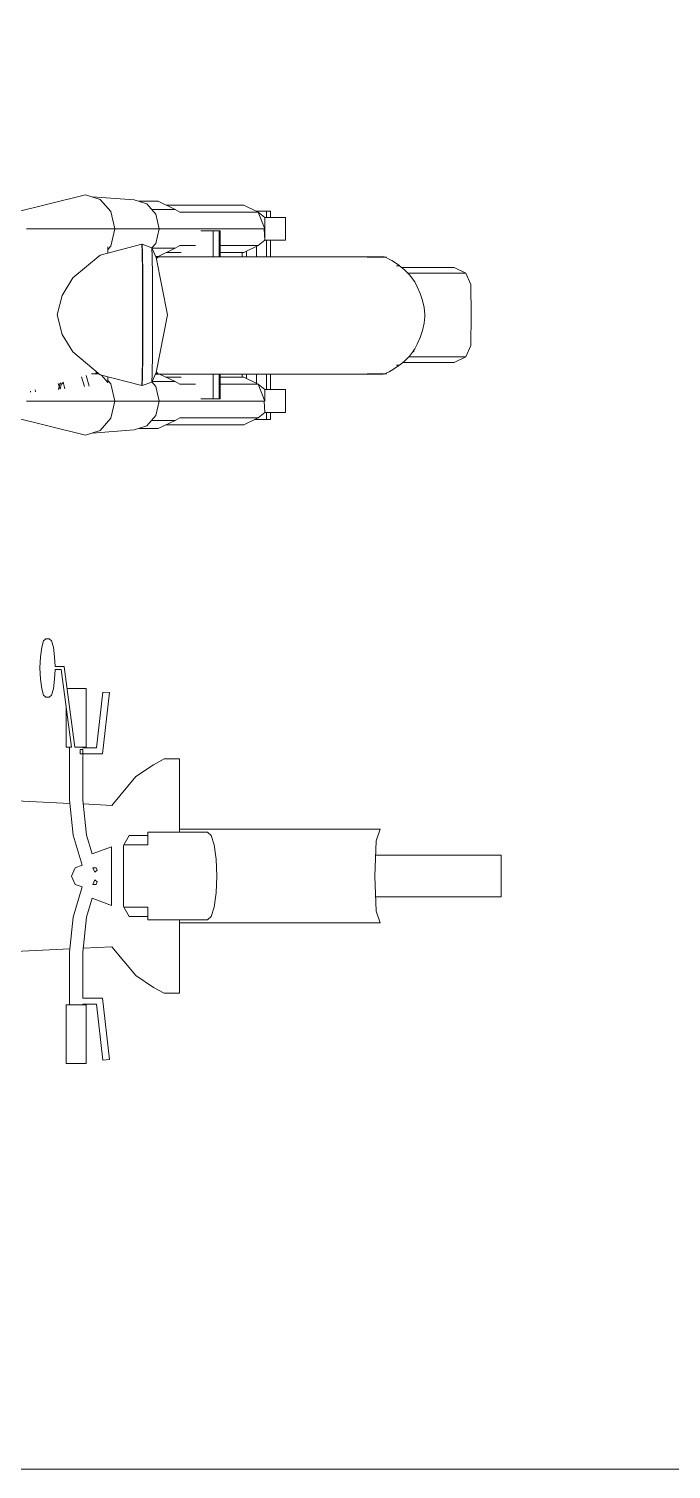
# Model space of a CAD drawing. Units: millimetres at full size, sheet at 1:100. Extents: x -361910 to 68111, y -79207 to 22945.
# Drawn here: x 14802 to 15746, y -49744 to -47625 of the extents above; entities that cross this region are included whole.
import ezdxf

# ---------------------------------------------------------------- set-up
doc = ezdxf.new("R2010")
doc.units = ezdxf.units.MM
doc.header["$LTSCALE"] = 100
doc.layers.add('0-5_外部部品', color=4, linetype='Continuous', lineweight=9)
doc.layers.add('0-D_寸法', color=4, linetype='Continuous', lineweight=9)

msp = doc.modelspace()

# ---------------------------------------------------------------- linework, layer by layer
at = {"layer": '0-5_外部部品'}
for p, q in [((14894.7, -47871.7), (14956.7, -47876.4)), ((15139, -47894.1), (15023.6, -47894.1)), ((15136.6, -47893), (15136.6, -47892.7)), ((15148.5, -47918.8), (15139, -47894.1)), ((15139, -47894.1), (15148.5, -47902.1)), ((15148.5, -47935.6), (15148.5, -47902.1)), ((15151.2, -47902.1), (15151.2, -47892.7)), ((15147.8, -47918.8), (14798.4, -47918.8)), ((15083, -47922), (15054.7, -47922)), ((15072.8, -47960), (15072.8, -47922)), ((15081.6, -47960), (15081.6, -47922)), ((15083, -47960), (15083, -47922)), ((14918, -47954.6), (14918, -47945.5)), ((14968, -47943.1), (14968.2, -47941.6)), ((14989.1, -47961), (14982.4, -47946.8)), ((15023.6, -47943.6), (15016.6, -47947.5)), ((15046.9, -47943.6), (15023.6, -47943.6)), ((15121.8, -47960), (15121.8, -47951.8)), ((15136.6, -47960), (15136.6, -47944.7)), ((15179.2, -47935.6), (15148.5, -47935.6)), ((15151.2, -47960), (15151.2, -47935.6)), ((15157.2, -47935.6), (15157.2, -47960)), ((14906.4, -47957.7), (14866.3, -47991.1)), ((14968.7, -47954.5), (14969.1, -47984.9)), ((14983.3, -47987.9), (14982.9, -47959)), ((14988.3, -47959.4), (14991.9, -47959.4)), ((15322.5, -47960), (14988.6, -47960)), ((14992.4, -47960.4), (14988.8, -47960.4)), ((15005.3, -48045.5), (14989.1, -47961)), ((14991.3, -47961.7), (14989.2, -47961.7)), ((15003.5, -47953.8), (15025.5, -47953.8)), ((15082.9, -47953.8), (15117.7, -47953.8)), ((15115.5, -47960), (15115.5, -47953.8)), ((15331.3, -47963.3), (15325.9, -47960.7)), ((15327.3, -47960.3), (15326.9, -47961.2)), ((15327, -47961.2), (15327.4, -47960.3)), ((15335.4, -47965.6), (15331.3, -47963.3)), ((15346.7, -47973.4), (15342.1, -47973.2)), ((15346.5, -47973), (15346.3, -47973.4)), ((15353.6, -47978.8), (15346.7, -47973.4)), ((14866.3, -47991.1), (14850.4, -48016.7)), ((14969, -48025.5), (14968.8, -47982.6)), ((14969.1, -47984.9), (14969.3, -48045.5)), ((14983.4, -48026.2), (14983.3, -47987.9)), ((15349.5, -47975.6), (15427.1, -47975.6)), ((15361.5, -47986.4), (15353.6, -47978.8)), ((15444.4, -47984), (15359, -47984)), ((15369, -47997), (15361.5, -47986.4)), ((15444.4, -47984), (15427.1, -47975.6)), ((15451.7, -48000.6), (15444.4, -47984)), ((14850.4, -48016.7), (14843.5, -48045.5)), ((15372.7, -48004.2), (15369, -47997)), ((15376.9, -48013.8), (15372.7, -48004.2)), ((15380.3, -48024.2), (15376.9, -48013.8)), ((14969, -48065.6), (14969, -48025.5)), ((14983.4, -48064.8), (14983.4, -48026.2)), ((15382.7, -48034.8), (15380.3, -48024.2)), ((15383.8, -48044.8), (15382.7, -48034.8)), ((14969.3, -48045.5), (14969.2, -48106.2)), ((14989.1, -48130.1), (15005.3, -48045.5)), ((15382.7, -48057.8), (15383.8, -48047.7)), ((15383.8, -48047.7), (15383.8, -48044.8)), ((14968.8, -48108.4), (14969, -48065.6)), ((14983.3, -48103.2), (14983.4, -48064.8)), ((15361.5, -48106.1), (15367.2, -48098.1)), ((15367.4, -48097.8), (15369, -48095.5)), ((15444.4, -48107), (15451.7, -48090.4)), ((14968.4, -48137.8), (14968.8, -48108.4)), ((14969.1, -48106.2), (14968.7, -48136.6)), ((14982.9, -48132), (14983.3, -48103.2)), ((15346.3, -48119.2), (15346.5, -48119.5)), ((15353.6, -48113.8), (15361.5, -48106.1)), ((15360.6, -48107), (15444.4, -48107)), ((14878.9, -48136.7), (14883.3, -48151)), ((14890.5, -48150.2), (14885.8, -48134.7)), ((14894, -48132.4), (14905.2, -48132.4)), ((14900, -48132.4), (14900, -48130.7)), ((14900.2, -48132.4), (14900.2, -48130.6)), ((14903.1, -48130.6), (14900.3, -48130.6)), ((14900.6, -48130.5), (14903, -48130.5)), ((14902.9, -48130.5), (14900.8, -48130.5)), ((14900.8, -48130.5), (14902.9, -48130.5)), ((14918, -48145.1), (14908.3, -48133.9)), ((14918, -48145.5), (14918, -48136.4)), ((14922.2, -48146.8), (14918, -48141.9)), ((14968, -48149.4), (14968.4, -48137.8)), ((14982.4, -48144.3), (14989.1, -48130.1)), ((14982.4, -48144.3), (14982.9, -48132)), ((15016.6, -48143.5), (14982.8, -48143.5)), ((14988.1, -48132.1), (14992.4, -48132.1)), ((14991.5, -48132.1), (14988.1, -48132.1)), ((14988.2, -48132.5), (15322.5, -48132.5)), ((14988.7, -48130.9), (14991.3, -48130.9)), ((14993.6, -48132.6), (14993.4, -48132.5)), ((15016.6, -48143.5), (14993.7, -48132.5)), ((15025.5, -48137.3), (15003.5, -48137.3)), ((15023.6, -48147.5), (15016.6, -48143.5)), ((15072.8, -48132.5), (15072.8, -48169.1)), ((15081.6, -48169.1), (15081.6, -48132.5)), ((15083, -48169.1), (15083, -48132.5)), ((15117.7, -48137.3), (15083, -48137.3)), ((15115.5, -48137.3), (15115.5, -48132.5)), ((15117.7, -48137.3), (15139, -48147.5)), ((15121.8, -48139.2), (15121.8, -48132.5)), ((15136.6, -48146.3), (15136.6, -48132.5)), ((15151.2, -48155.4), (15151.2, -48132.5)), ((15157.2, -48132.5), (15157.2, -48155.4)), ((15299.3, -48132.2), (15327.4, -48132.3)), ((15327.4, -48132.2), (15299.3, -48132.2)), ((15322.1, -48132.5), (15324, -48132.3)), ((15324, -48132.3), (15324.1, -48132.3)), ((15325.9, -48131.8), (15331.3, -48129.3)), ((15327.3, -48132.3), (15326.9, -48131.3)), ((15327.4, -48132.2), (15327, -48131.3)), ((14804.3, -48159.3), (14803.9, -48157.9)), ((14811.6, -48158.5), (14810.8, -48155.9)), ((14847.5, -48154.7), (14844.9, -48146.3)), ((14847.3, -48146.8), (14845.4, -48155)), ((14848.7, -48145.2), (14847.3, -48146.8)), ((14847.5, -48154.7), (14849.1, -48148)), ((14852.4, -48144.2), (14849.1, -48148)), ((14854.8, -48154), (14851.9, -48144.3)), ((14968.2, -48149.4), (14968, -48148)), ((15023.6, -48147.5), (15046.9, -48147.5)), ((15083, -48147.5), (15139, -48147.5)), ((14798.4, -48172.2), (15147.8, -48172.2)), ((15054.7, -48169.1), (15083, -48169.1)), ((15147.8, -48172.2), (15148.5, -48188.9)), ((14906.7, -48215.6), (14922.2, -48197.5)), ((14982.1, -48200.8), (15016.6, -48200.8)), ((14991.9, -48212.7), (15016.6, -48200.8)), ((15003.5, -48207.1), (15117.7, -48207.1)), ((15016.6, -48200.8), (15023.6, -48196.9)), ((15133.5, -48199.5), (15157.2, -48199.5)), ((15136.6, -48199.5), (15136.6, -48198.1)), ((15139, -48196.9), (15148.5, -48188.9)), ((15148.5, -48188.9), (15179.2, -48188.9)), ((15151.2, -48199.5), (15151.2, -48188.9)), ((15157.2, -48188.9), (15157.2, -48199.5)), ((14884.8, -48222.4), (14906.7, -48215.6)), ((14956.7, -48214.6), (14894.7, -48219.3)), ((14991.9, -48212.7), (14962.8, -48212.7)), ((14853.5, -48563.1), (14869.4, -48681.4)), ((14857.8, -48595.2), (14886, -48595.2)), ((14886, -48595.2), (14886, -48681.4)), ((14856.5, -48681.4), (14856.5, -48621.8)), ((14861.4, -48758.9), (14861.4, -48681.4)), ((14869.4, -48681.4), (14886, -48681.4)), ((15023.4, -48806.4), (15023.4, -48698.6)), ((15311.7, -48840.5), (15496.3, -48840.5)), ((15023.4, -49043.4), (15023.4, -48935.6)), ((14861.4, -49060.6), (14861.4, -48983.1)), ((14886, -49060.6), (14856.5, -49060.6))]:
    msp.add_line(p, q, dxfattribs=at)
for points in [[(14922.2, -47893.5), (14906.7, -47875.5), (14884.8, -47868.6), (14777.9, -47895.1)], [(14982.5, -47947), (14988.4, -47940.2), (14993.4, -47918.9), (14988.4, -47897.4), (14975.2, -47882.2), (14956.7, -47876.4)], [(15016.6, -47890.2), (14991.9, -47878.3), (14962.8, -47878.3)], [(15139, -47894.1), (15117.7, -47883.9), (15003.5, -47883.9)], [(14918, -47949.2), (14922.2, -47944.2), (14928.2, -47918.9), (14922.2, -47893.5)], [(15023.6, -47894.1), (15016.6, -47890.2), (14982.1, -47890.2)], [(15136.1, -47892.7), (15157.2, -47892.7), (15157.2, -47902.1)], [(15179.2, -47935.6), (15179.2, -47902.1), (15148.5, -47902.1)], [(15139, -47943.6), (15148.5, -47935.6), (15147.8, -47918.8)], [(14968.8, -47982.6), (14968.4, -47953.2), (14968, -47941.6), (14906.4, -47957.7)], [(14982.9, -47959), (14982.4, -47946.8), (14968.2, -47941.6), (14968.7, -47954.5)], [(14991.9, -47959.4), (15016.6, -47947.5), (14982.8, -47947.5)], [(15117.7, -47953.8), (15139, -47943.6), (15082.9, -47943.6)], [(15327.4, -47960.3), (15299.3, -47960.3), (15327.4, -47960.3)], [(15324.1, -47960.3), (15324, -47960.2), (15322.1, -47960)], [(15342.1, -47973.2), (15346.5, -47973), (15335.4, -47965.6)], [(15451.7, -48090.4), (15452.3, -48045.5), (15451.7, -48000.6)], [(14843.5, -48045.5), (14850.4, -48074.3), (14866.3, -48099.9)], [(15369, -48095.5), (15372.7, -48088.3), (15376.9, -48078.7), (15380.3, -48068.3), (15382.7, -48057.8)], [(14866.3, -48099.9), (14906.4, -48133.4), (14968, -48149.4)], [(15367.2, -48098.1), (15367.5, -48099.8), (15367.7, -48099.4), (15367.4, -48097.8)], [(15331.3, -48129.3), (15335.4, -48126.9), (15346.5, -48119.5), (15342.1, -48119.3)], [(15342.1, -48119.3), (15346.7, -48119.2), (15353.6, -48113.8)], [(15351.4, -48115.5), (15427.1, -48115.5), (15444.4, -48107)], [(14956.7, -48214.6), (14975.2, -48208.8), (14988.4, -48193.6), (14993.4, -48172.2), (14988.4, -48150.8), (14982.5, -48144)], [(14968.7, -48136.6), (14968.2, -48149.4), (14982.4, -48144.3)], [(14922.2, -48197.5), (14928.2, -48172.2), (14922.2, -48146.8)], [(15179.2, -48188.9), (15179.2, -48155.4), (15148.5, -48155.4)], [(14884.8, -48222.4), (14777.9, -48195.9), (14767.6, -48192.7)], [(15023.6, -48196.9), (15139, -48196.9), (15117.7, -48207.1)], [(14856.5, -48681.4), (14864.5, -48681.4), (14849.1, -48567), (14840.2, -48567), (14839.6, -48581.4), (14837.7, -48595.4), (14834.9, -48604.7), (14831.6, -48608), (14826.7, -48608), (14823.4, -48604.7), (14820.5, -48595.4), (14818.7, -48581.4), (14818, -48564.9), (14818.7, -48548.4), (14820.5, -48534.4), (14823.4, -48525.1), (14826.7, -48521.8), (14831.6, -48521.8), (14834.9, -48525.1), (14837.7, -48534.4), (14839.6, -48548.4), (14840.2, -48562.8), (14853.1, -48562.8), (14853.5, -48563.1)], [(14881.1, -48681.4), (14881.1, -48682.6), (14901.1, -48682.6), (14910.5, -48600.3), (14920.2, -48601.2), (14910, -48691.2), (14877.3, -48691.2)], [(14881.1, -48693.2), (14881.1, -48684.8), (14877.3, -48684.8), (14877.3, -48691.2)], [(14881.1, -48693.2), (14881.5, -48694.2), (14881.1, -48695.1), (14881.1, -48758.9)], [(14861.9, -48978), (14460.3, -48997.7), (14457.6, -49000.3), (14365.6, -49004.6), (14060.7, -49043.4), (13846.9, -49043.4), (13801.3, -49000.2), (13801.3, -48741.8), (13846.9, -48698.6), (14060.7, -48698.6), (14365.6, -48737.4), (14457.6, -48741.7), (14460.3, -48744.3), (14861.9, -48764.1)], [(14881.7, -48765), (14923.8, -48767.1), (14959.2, -48724.5), (14985.1, -48707.3), (15000.7, -48698.6), (15023.4, -48698.6)], [(14861.4, -48758.9), (14866.6, -48810.7), (14879.9, -48854.9), (14869.9, -48858.8), (14864.5, -48871), (14869.9, -48883.2), (14879.9, -48887.1), (14866.6, -48931.4), (14861.4, -48983.1)], [(14881.1, -48983.1), (14886.3, -48931.4), (14894.6, -48903.7), (14923.4, -48914.1), (14923.4, -48827.9), (14894.6, -48838.3), (14886.3, -48810.7), (14881.1, -48758.9)], [(14976.5, -48806.4), (14976.5, -48825.3), (14941.1, -48825.3), (14940.8, -48826.3), (14940.8, -48915.7), (14941.1, -48916.7), (14976.5, -48916.7), (14976.5, -48935.6)], [(14941.1, -48825.3), (14949.4, -48811.3), (14976.5, -48811.3)], [(14976.5, -48935.6), (15064.2, -48935.6), (15069.6, -48930.7), (15074.2, -48916.7), (15077.3, -48895.7), (15078.3, -48871), (15077.3, -48846.3), (15074.2, -48825.3), (15069.6, -48811.3), (15064.2, -48806.4), (14976.5, -48806.4)], [(15023.4, -48802.1), (15318.2, -48802.1), (15312.5, -48819.3)], [(15312.5, -48922.7), (15310.6, -48871), (15312.5, -48819.3)], [(15496.3, -48840.5), (15496.3, -48901.5), (15311.7, -48901.5)], [(14976.5, -48930.7), (14949.4, -48930.7), (14941.1, -48916.7)], [(15312.5, -48922.7), (15318.2, -48940), (15023.4, -48940)], [(14881.1, -48983.1), (14881.1, -49050.8), (14910, -49050.8), (14920.2, -49140.8), (14910.5, -49141.7), (14901.1, -49059.4), (14881.1, -49059.4), (14881.1, -49060.6)], [(15023.4, -49043.4), (15000.7, -49043.4), (14985.1, -49034.8), (14959.2, -49017.5), (14923.8, -48974.9), (14881.7, -48977)], [(14886, -49060.6), (14886, -49146.8), (14856.5, -49146.8), (14856.5, -49060.6)]]:
    msp.add_lwpolyline(points, dxfattribs=at)
for points in [[(15139, -48147.5), (15148.5, -48172.2), (15148.5, -48155.4)], [(14895.9, -48858.8), (14898.7, -48865.2), (14901.9, -48862.4), (14900.8, -48858.8)], [(14898.7, -48876.8), (14895.9, -48883.2), (14900.8, -48883.2), (14901.9, -48879.6)]]:
    msp.add_lwpolyline(points, close=True, dxfattribs=at)
at = {"layer": '0-D_寸法', "color": 7, "lineweight": 18}
msp.add_lwpolyline([(7453.4, -37863.6), (22160.1, -37863.6), (22160.1, -49743.6), (7453.4, -49743.6)], close=True, dxfattribs=at)

doc.saveas('drawing.dxf')
